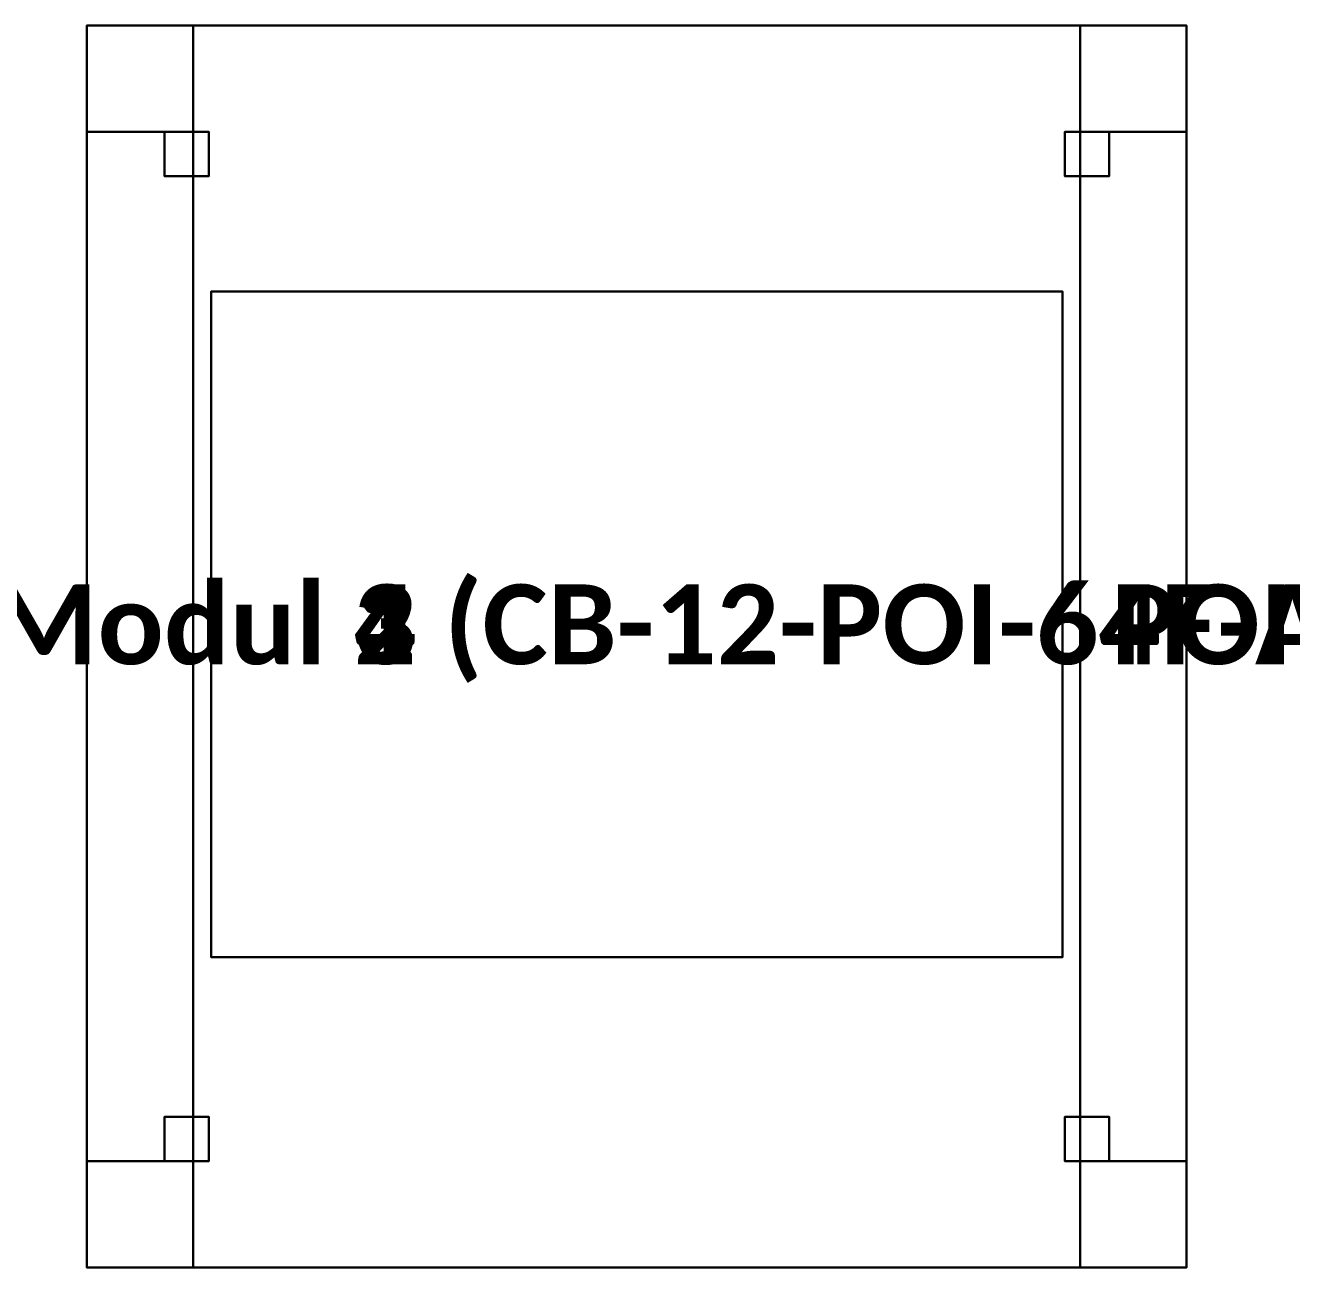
# Model space of a CAD drawing. Header units: metres. Extents: x -25 to 25, y -60.4 to 35.
# Drawn here: x 14.055 to 14.769, y -60.22 to -59.52 of the extents above; entities that cross this region are included whole.
import ezdxf
from ezdxf.enums import TextEntityAlignment as Align

# ---------------------------------------------------------------- set-up
doc = ezdxf.new("R2010")
doc.units = ezdxf.units.M
doc.layers.add('EKP_POI_MODULLERI', color=40, linetype='CONTINUOUS')
doc.layers.add('EKP_POI_TASIYICI_SASE', color=30, linetype='CONTINUOUS')
doc.styles.get("Standard").update_dxf_attribs({"font": 'calibrib.ttf'})

msp = doc.modelspace()

# ---------------------------------------------------------------- linework, layer by layer
at = {"layer": 'EKP_POI_MODULLERI'}
for p, q in [((14.64, -59.67, 18.2795), (14.16, -59.67, 18.2795)), ((14.16, -59.67, 18.2795), (14.16, -60.045, 18.2795)), ((14.64, -59.67, 18.5435), (14.16, -59.67, 18.5435)), ((14.16, -59.67, 18.5435), (14.16, -60.045, 18.5435)), ((14.16, -59.67, 18.2795), (14.16, -59.67, 18.5435)), ((14.64, -59.67, 18.5945), (14.16, -59.67, 18.5945)), ((14.16, -59.67, 18.5945), (14.16, -60.045, 18.5945)), ((14.64, -59.67, 18.8585), (14.16, -59.67, 18.8585)), ((14.16, -59.67, 18.8585), (14.16, -60.045, 18.8585)), ((14.16, -59.67, 18.5945), (14.16, -59.67, 18.8585)), ((14.64, -59.67, 18.9095), (14.16, -59.67, 18.9095)), ((14.16, -59.67, 18.9095), (14.16, -60.045, 18.9095)), ((14.64, -59.67, 19.1735), (14.16, -59.67, 19.1735)), ((14.16, -59.67, 19.1735), (14.16, -60.045, 19.1735)), ((14.16, -59.67, 18.9095), (14.16, -59.67, 19.1735)), ((14.64, -59.67, 19.2245), (14.16, -59.67, 19.2245)), ((14.16, -59.67, 19.2245), (14.16, -60.045, 19.2245)), ((14.64, -59.67, 19.4885), (14.16, -59.67, 19.4885)), ((14.16, -59.67, 19.4885), (14.16, -60.045, 19.4885)), ((14.16, -59.67, 19.2245), (14.16, -59.67, 19.4885)), ((14.64, -60.045, 18.2795), (14.64, -59.67, 18.2795)), ((14.64, -60.045, 18.5435), (14.64, -59.67, 18.5435)), ((14.64, -59.67, 18.2795), (14.64, -59.67, 18.5435)), ((14.64, -60.045, 18.5945), (14.64, -59.67, 18.5945)), ((14.64, -60.045, 18.8585), (14.64, -59.67, 18.8585)), ((14.64, -59.67, 18.5945), (14.64, -59.67, 18.8585)), ((14.64, -60.045, 18.9095), (14.64, -59.67, 18.9095)), ((14.64, -60.045, 19.1735), (14.64, -59.67, 19.1735)), ((14.64, -59.67, 18.9095), (14.64, -59.67, 19.1735)), ((14.64, -60.045, 19.2245), (14.64, -59.67, 19.2245)), ((14.64, -60.045, 19.4885), (14.64, -59.67, 19.4885)), ((14.64, -59.67, 19.2245), (14.64, -59.67, 19.4885)), ((14.16, -60.045, 18.2795), (14.64, -60.045, 18.2795)), ((14.16, -60.045, 18.5435), (14.64, -60.045, 18.5435)), ((14.16, -60.045, 18.2795), (14.16, -60.045, 18.5435)), ((14.16, -60.045, 18.5945), (14.64, -60.045, 18.5945)), ((14.16, -60.045, 18.8585), (14.64, -60.045, 18.8585)), ((14.16, -60.045, 18.5945), (14.16, -60.045, 18.8585)), ((14.16, -60.045, 18.9095), (14.64, -60.045, 18.9095)), ((14.16, -60.045, 19.1735), (14.64, -60.045, 19.1735)), ((14.16, -60.045, 18.9095), (14.16, -60.045, 19.1735)), ((14.16, -60.045, 19.2245), (14.64, -60.045, 19.2245)), ((14.16, -60.045, 19.4885), (14.64, -60.045, 19.4885)), ((14.16, -60.045, 19.2245), (14.16, -60.045, 19.4885)), ((14.64, -60.045, 18.2795), (14.64, -60.045, 18.5435)), ((14.64, -60.045, 18.5945), (14.64, -60.045, 18.8585)), ((14.64, -60.045, 18.9095), (14.64, -60.045, 19.1735)), ((14.64, -60.045, 19.2245), (14.64, -60.045, 19.4885))]:
    msp.add_line(p, q, dxfattribs=at)
for points in [[(14.16, -60.045, 18.2795), (14.64, -60.045, 18.2795), (14.64, -59.67, 18.2795), (14.16, -59.67, 18.2795)], [(14.16, -60.045, 18.5435), (14.64, -60.045, 18.5435), (14.64, -59.67, 18.5435), (14.16, -59.67, 18.5435)], [(14.16, -59.67, 18.2795), (14.64, -59.67, 18.2795), (14.64, -59.67, 18.5435), (14.16, -59.67, 18.5435)], [(14.16, -60.045, 18.2795), (14.16, -59.67, 18.2795), (14.16, -59.67, 18.5435), (14.16, -60.045, 18.5435)], [(14.16, -60.045, 18.5945), (14.64, -60.045, 18.5945), (14.64, -59.67, 18.5945), (14.16, -59.67, 18.5945)], [(14.16, -60.045, 18.8585), (14.64, -60.045, 18.8585), (14.64, -59.67, 18.8585), (14.16, -59.67, 18.8585)], [(14.16, -59.67, 18.5945), (14.64, -59.67, 18.5945), (14.64, -59.67, 18.8585), (14.16, -59.67, 18.8585)], [(14.16, -60.045, 18.5945), (14.16, -59.67, 18.5945), (14.16, -59.67, 18.8585), (14.16, -60.045, 18.8585)], [(14.16, -60.045, 18.9095), (14.64, -60.045, 18.9095), (14.64, -59.67, 18.9095), (14.16, -59.67, 18.9095)], [(14.16, -60.045, 19.1735), (14.64, -60.045, 19.1735), (14.64, -59.67, 19.1735), (14.16, -59.67, 19.1735)], [(14.16, -59.67, 18.9095), (14.64, -59.67, 18.9095), (14.64, -59.67, 19.1735), (14.16, -59.67, 19.1735)], [(14.16, -60.045, 18.9095), (14.16, -59.67, 18.9095), (14.16, -59.67, 19.1735), (14.16, -60.045, 19.1735)], [(14.16, -60.045, 19.2245), (14.64, -60.045, 19.2245), (14.64, -59.67, 19.2245), (14.16, -59.67, 19.2245)], [(14.16, -60.045, 19.4885), (14.64, -60.045, 19.4885), (14.64, -59.67, 19.4885), (14.16, -59.67, 19.4885)], [(14.16, -59.67, 19.2245), (14.64, -59.67, 19.2245), (14.64, -59.67, 19.4885), (14.16, -59.67, 19.4885)], [(14.16, -60.045, 19.2245), (14.16, -59.67, 19.2245), (14.16, -59.67, 19.4885), (14.16, -60.045, 19.4885)], [(14.64, -60.045, 18.2795), (14.64, -59.67, 18.2795), (14.64, -59.67, 18.5435), (14.64, -60.045, 18.5435)], [(14.64, -60.045, 18.5945), (14.64, -59.67, 18.5945), (14.64, -59.67, 18.8585), (14.64, -60.045, 18.8585)], [(14.64, -60.045, 18.9095), (14.64, -59.67, 18.9095), (14.64, -59.67, 19.1735), (14.64, -60.045, 19.1735)], [(14.64, -60.045, 19.2245), (14.64, -59.67, 19.2245), (14.64, -59.67, 19.4885), (14.64, -60.045, 19.4885)], [(14.16, -60.045, 18.2795), (14.64, -60.045, 18.2795), (14.64, -60.045, 18.5435), (14.16, -60.045, 18.5435)], [(14.16, -60.045, 18.5945), (14.64, -60.045, 18.5945), (14.64, -60.045, 18.8585), (14.16, -60.045, 18.8585)], [(14.16, -60.045, 18.9095), (14.64, -60.045, 18.9095), (14.64, -60.045, 19.1735), (14.16, -60.045, 19.1735)], [(14.16, -60.045, 19.2245), (14.64, -60.045, 19.2245), (14.64, -60.045, 19.4885), (14.16, -60.045, 19.4885)]]:
    msp.add_3dface(points, dxfattribs=at)
at = {"layer": 'EKP_POI_TASIYICI_SASE'}
for p, q in [((14.71, -59.52, 18.121), (14.09, -59.52, 18.121)), ((14.09, -59.52, 18.121), (14.09, -60.22, 18.121)), ((14.71, -59.52, 18.221), (14.09, -59.52, 18.221)), ((14.09, -59.52, 18.221), (14.09, -60.22, 18.221)), ((14.09, -59.52, 18.121), (14.09, -59.52, 18.221)), ((14.15, -59.52, 18.221), (14.09, -59.52, 18.221)), ((14.09, -59.52, 18.221), (14.09, -59.58, 18.221)), ((14.15, -59.52, 19.541), (14.09, -59.52, 19.541)), ((14.09, -59.52, 19.541), (14.09, -59.58, 19.541)), ((14.09, -59.52, 18.221), (14.09, -59.52, 19.541)), ((14.71, -59.52, 19.541), (14.09, -59.52, 19.541)), ((14.09, -59.52, 19.541), (14.09, -60.22, 19.541)), ((14.71, -59.52, 19.601), (14.09, -59.52, 19.601)), ((14.09, -59.52, 19.601), (14.09, -60.22, 19.601)), ((14.09, -59.52, 19.541), (14.09, -59.52, 19.601)), ((14.15, -59.58, 18.221), (14.15, -59.52, 18.221)), ((14.15, -59.58, 19.541), (14.15, -59.52, 19.541)), ((14.15, -59.52, 18.221), (14.15, -59.52, 19.541)), ((14.71, -59.52, 18.221), (14.65, -59.52, 18.221)), ((14.65, -59.52, 18.221), (14.65, -59.58, 18.221)), ((14.71, -59.52, 19.541), (14.65, -59.52, 19.541)), ((14.65, -59.52, 19.541), (14.65, -59.58, 19.541)), ((14.65, -59.52, 18.221), (14.65, -59.52, 19.541)), ((14.71, -60.22, 18.121), (14.71, -59.52, 18.121)), ((14.71, -60.22, 18.221), (14.71, -59.52, 18.221)), ((14.71, -59.52, 18.121), (14.71, -59.52, 18.221)), ((14.71, -59.58, 18.221), (14.71, -59.52, 18.221)), ((14.71, -59.58, 19.541), (14.71, -59.52, 19.541)), ((14.71, -59.52, 18.221), (14.71, -59.52, 19.541)), ((14.71, -60.22, 19.541), (14.71, -59.52, 19.541)), ((14.71, -60.22, 19.601), (14.71, -59.52, 19.601)), ((14.71, -59.52, 19.541), (14.71, -59.52, 19.601)), ((14.09, -59.58, 18.221), (14.15, -59.58, 18.221)), ((14.09, -59.58, 19.541), (14.15, -59.58, 19.541)), ((14.09, -59.58, 18.221), (14.09, -59.58, 19.541)), ((14.15, -59.58, 18.261), (14.09, -59.58, 18.261)), ((14.09, -59.58, 18.261), (14.09, -60.16, 18.261)), ((14.15, -59.58, 18.301), (14.09, -59.58, 18.301)), ((14.09, -59.58, 18.301), (14.09, -60.16, 18.301)), ((14.09, -59.58, 18.261), (14.09, -59.58, 18.301)), ((14.15, -59.58, 18.861), (14.09, -59.58, 18.861)), ((14.09, -59.58, 18.861), (14.09, -60.16, 18.861)), ((14.15, -59.58, 18.901), (14.09, -59.58, 18.901)), ((14.09, -59.58, 18.901), (14.09, -60.16, 18.901)), ((14.09, -59.58, 18.861), (14.09, -59.58, 18.901)), ((14.15, -59.58, 19.481), (14.09, -59.58, 19.481)), ((14.09, -59.58, 19.481), (14.09, -60.16, 19.481)), ((14.15, -59.58, 19.521), (14.09, -59.58, 19.521)), ((14.09, -59.58, 19.521), (14.09, -60.16, 19.521)), ((14.09, -59.58, 19.481), (14.09, -59.58, 19.521)), ((14.1587, -59.58, 18.221), (14.1337, -59.58, 18.221)), ((14.1337, -59.58, 18.221), (14.1337, -59.605, 18.221)), ((14.1587, -59.58, 19.541), (14.1337, -59.58, 19.541)), ((14.1337, -59.58, 19.541), (14.1337, -59.605, 19.541)), ((14.1337, -59.58, 18.221), (14.1337, -59.58, 19.541)), ((14.15, -59.58, 18.221), (14.15, -59.58, 19.541)), ((14.15, -60.16, 18.261), (14.15, -59.58, 18.261)), ((14.15, -60.16, 18.301), (14.15, -59.58, 18.301)), ((14.15, -59.58, 18.261), (14.15, -59.58, 18.301)), ((14.15, -60.16, 18.861), (14.15, -59.58, 18.861)), ((14.15, -60.16, 18.901), (14.15, -59.58, 18.901)), ((14.15, -59.58, 18.861), (14.15, -59.58, 18.901)), ((14.15, -60.16, 19.481), (14.15, -59.58, 19.481)), ((14.15, -60.16, 19.521), (14.15, -59.58, 19.521)), ((14.15, -59.58, 19.481), (14.15, -59.58, 19.521)), ((14.1587, -59.605, 18.221), (14.1587, -59.58, 18.221)), ((14.1587, -59.605, 19.541), (14.1587, -59.58, 19.541)), ((14.1587, -59.58, 18.221), (14.1587, -59.58, 19.541)), ((14.6663, -59.58, 18.221), (14.6413, -59.58, 18.221)), ((14.6413, -59.58, 18.221), (14.6413, -59.605, 18.221)), ((14.6663, -59.58, 19.541), (14.6413, -59.58, 19.541)), ((14.6413, -59.58, 19.541), (14.6413, -59.605, 19.541)), ((14.6413, -59.58, 18.221), (14.6413, -59.58, 19.541)), ((14.65, -59.58, 18.221), (14.71, -59.58, 18.221)), ((14.65, -59.58, 19.541), (14.71, -59.58, 19.541)), ((14.65, -59.58, 18.221), (14.65, -59.58, 19.541)), ((14.71, -59.58, 18.261), (14.65, -59.58, 18.261)), ((14.65, -59.58, 18.261), (14.65, -60.16, 18.261)), ((14.71, -59.58, 18.301), (14.65, -59.58, 18.301)), ((14.65, -59.58, 18.301), (14.65, -60.16, 18.301)), ((14.65, -59.58, 18.261), (14.65, -59.58, 18.301)), ((14.71, -59.58, 18.861), (14.65, -59.58, 18.861)), ((14.65, -59.58, 18.861), (14.65, -60.16, 18.861)), ((14.71, -59.58, 18.901), (14.65, -59.58, 18.901)), ((14.65, -59.58, 18.901), (14.65, -60.16, 18.901)), ((14.65, -59.58, 18.861), (14.65, -59.58, 18.901)), ((14.71, -59.58, 19.481), (14.65, -59.58, 19.481)), ((14.65, -59.58, 19.481), (14.65, -60.16, 19.481)), ((14.71, -59.58, 19.521), (14.65, -59.58, 19.521)), ((14.65, -59.58, 19.521), (14.65, -60.16, 19.521)), ((14.65, -59.58, 19.481), (14.65, -59.58, 19.521)), ((14.6663, -59.605, 18.221), (14.6663, -59.58, 18.221)), ((14.6663, -59.605, 19.541), (14.6663, -59.58, 19.541)), ((14.6663, -59.58, 18.221), (14.6663, -59.58, 19.541)), ((14.71, -59.58, 18.221), (14.71, -59.58, 19.541)), ((14.71, -60.16, 18.261), (14.71, -59.58, 18.261)), ((14.71, -60.16, 18.301), (14.71, -59.58, 18.301)), ((14.71, -59.58, 18.261), (14.71, -59.58, 18.301)), ((14.71, -60.16, 18.861), (14.71, -59.58, 18.861)), ((14.71, -60.16, 18.901), (14.71, -59.58, 18.901)), ((14.71, -59.58, 18.861), (14.71, -59.58, 18.901)), ((14.71, -60.16, 19.481), (14.71, -59.58, 19.481)), ((14.71, -60.16, 19.521), (14.71, -59.58, 19.521)), ((14.71, -59.58, 19.481), (14.71, -59.58, 19.521)), ((14.1337, -59.605, 18.221), (14.1587, -59.605, 18.221)), ((14.1337, -59.605, 19.541), (14.1587, -59.605, 19.541)), ((14.1337, -59.605, 18.221), (14.1337, -59.605, 19.541)), ((14.1587, -59.605, 18.221), (14.1587, -59.605, 19.541)), ((14.6413, -59.605, 18.221), (14.6663, -59.605, 18.221)), ((14.6413, -59.605, 19.541), (14.6663, -59.605, 19.541)), ((14.6413, -59.605, 18.221), (14.6413, -59.605, 19.541)), ((14.6663, -59.605, 18.221), (14.6663, -59.605, 19.541)), ((14.1587, -60.135, 18.221), (14.1337, -60.135, 18.221)), ((14.1337, -60.135, 18.221), (14.1337, -60.16, 18.221)), ((14.1587, -60.135, 19.541), (14.1337, -60.135, 19.541)), ((14.1337, -60.135, 19.541), (14.1337, -60.16, 19.541)), ((14.1337, -60.135, 18.221), (14.1337, -60.135, 19.541)), ((14.1587, -60.16, 18.221), (14.1587, -60.135, 18.221)), ((14.1587, -60.16, 19.541), (14.1587, -60.135, 19.541)), ((14.1587, -60.135, 18.221), (14.1587, -60.135, 19.541)), ((14.6663, -60.135, 18.221), (14.6413, -60.135, 18.221)), ((14.6413, -60.135, 18.221), (14.6413, -60.16, 18.221)), ((14.6663, -60.135, 19.541), (14.6413, -60.135, 19.541)), ((14.6413, -60.135, 19.541), (14.6413, -60.16, 19.541)), ((14.6413, -60.135, 18.221), (14.6413, -60.135, 19.541)), ((14.6663, -60.16, 18.221), (14.6663, -60.135, 18.221)), ((14.6663, -60.16, 19.541), (14.6663, -60.135, 19.541)), ((14.6663, -60.135, 18.221), (14.6663, -60.135, 19.541)), ((14.15, -60.16, 18.221), (14.09, -60.16, 18.221)), ((14.09, -60.16, 18.221), (14.09, -60.22, 18.221)), ((14.15, -60.16, 19.541), (14.09, -60.16, 19.541)), ((14.09, -60.16, 19.541), (14.09, -60.22, 19.541)), ((14.09, -60.16, 18.221), (14.09, -60.16, 19.541)), ((14.09, -60.16, 18.261), (14.15, -60.16, 18.261)), ((14.09, -60.16, 18.301), (14.15, -60.16, 18.301)), ((14.09, -60.16, 18.261), (14.09, -60.16, 18.301)), ((14.09, -60.16, 18.861), (14.15, -60.16, 18.861)), ((14.09, -60.16, 18.901), (14.15, -60.16, 18.901)), ((14.09, -60.16, 18.861), (14.09, -60.16, 18.901)), ((14.09, -60.16, 19.481), (14.15, -60.16, 19.481)), ((14.09, -60.16, 19.521), (14.15, -60.16, 19.521)), ((14.09, -60.16, 19.481), (14.09, -60.16, 19.521)), ((14.1337, -60.16, 18.221), (14.1587, -60.16, 18.221)), ((14.1337, -60.16, 19.541), (14.1587, -60.16, 19.541)), ((14.1337, -60.16, 18.221), (14.1337, -60.16, 19.541)), ((14.15, -60.22, 18.221), (14.15, -60.16, 18.221)), ((14.15, -60.22, 19.541), (14.15, -60.16, 19.541)), ((14.15, -60.16, 18.221), (14.15, -60.16, 19.541)), ((14.15, -60.16, 18.261), (14.15, -60.16, 18.301)), ((14.15, -60.16, 18.861), (14.15, -60.16, 18.901)), ((14.15, -60.16, 19.481), (14.15, -60.16, 19.521)), ((14.1587, -60.16, 18.221), (14.1587, -60.16, 19.541)), ((14.6413, -60.16, 18.221), (14.6663, -60.16, 18.221)), ((14.6413, -60.16, 19.541), (14.6663, -60.16, 19.541)), ((14.6413, -60.16, 18.221), (14.6413, -60.16, 19.541)), ((14.71, -60.16, 18.221), (14.65, -60.16, 18.221)), ((14.65, -60.16, 18.221), (14.65, -60.22, 18.221)), ((14.71, -60.16, 19.541), (14.65, -60.16, 19.541)), ((14.65, -60.16, 19.541), (14.65, -60.22, 19.541)), ((14.65, -60.16, 18.221), (14.65, -60.16, 19.541)), ((14.65, -60.16, 18.261), (14.71, -60.16, 18.261)), ((14.65, -60.16, 18.301), (14.71, -60.16, 18.301)), ((14.65, -60.16, 18.261), (14.65, -60.16, 18.301)), ((14.65, -60.16, 18.861), (14.71, -60.16, 18.861)), ((14.65, -60.16, 18.901), (14.71, -60.16, 18.901)), ((14.65, -60.16, 18.861), (14.65, -60.16, 18.901)), ((14.65, -60.16, 19.481), (14.71, -60.16, 19.481)), ((14.65, -60.16, 19.521), (14.71, -60.16, 19.521)), ((14.65, -60.16, 19.481), (14.65, -60.16, 19.521)), ((14.6663, -60.16, 18.221), (14.6663, -60.16, 19.541)), ((14.71, -60.22, 18.221), (14.71, -60.16, 18.221)), ((14.71, -60.22, 19.541), (14.71, -60.16, 19.541)), ((14.71, -60.16, 18.221), (14.71, -60.16, 19.541)), ((14.71, -60.16, 18.261), (14.71, -60.16, 18.301)), ((14.71, -60.16, 18.861), (14.71, -60.16, 18.901)), ((14.71, -60.16, 19.481), (14.71, -60.16, 19.521)), ((14.09, -60.22, 18.121), (14.71, -60.22, 18.121)), ((14.09, -60.22, 18.221), (14.71, -60.22, 18.221)), ((14.09, -60.22, 18.121), (14.09, -60.22, 18.221)), ((14.09, -60.22, 18.221), (14.15, -60.22, 18.221)), ((14.09, -60.22, 19.541), (14.15, -60.22, 19.541)), ((14.09, -60.22, 18.221), (14.09, -60.22, 19.541)), ((14.09, -60.22, 19.541), (14.71, -60.22, 19.541)), ((14.09, -60.22, 19.601), (14.71, -60.22, 19.601)), ((14.09, -60.22, 19.541), (14.09, -60.22, 19.601)), ((14.15, -60.22, 18.221), (14.15, -60.22, 19.541)), ((14.65, -60.22, 18.221), (14.71, -60.22, 18.221)), ((14.65, -60.22, 19.541), (14.71, -60.22, 19.541)), ((14.65, -60.22, 18.221), (14.65, -60.22, 19.541)), ((14.71, -60.22, 18.121), (14.71, -60.22, 18.221)), ((14.71, -60.22, 18.221), (14.71, -60.22, 19.541)), ((14.71, -60.22, 19.541), (14.71, -60.22, 19.601))]:
    msp.add_line(p, q, dxfattribs=at)
for points in [[(14.09, -60.22, 18.121), (14.71, -60.22, 18.121), (14.71, -59.52, 18.121), (14.09, -59.52, 18.121)], [(14.09, -60.22, 18.221), (14.71, -60.22, 18.221), (14.71, -59.52, 18.221), (14.09, -59.52, 18.221)], [(14.09, -59.52, 18.121), (14.71, -59.52, 18.121), (14.71, -59.52, 18.221), (14.09, -59.52, 18.221)], [(14.09, -60.22, 18.121), (14.09, -59.52, 18.121), (14.09, -59.52, 18.221), (14.09, -60.22, 18.221)], [(14.09, -59.58, 18.221), (14.15, -59.58, 18.221), (14.15, -59.52, 18.221), (14.09, -59.52, 18.221)], [(14.09, -59.58, 19.541), (14.15, -59.58, 19.541), (14.15, -59.52, 19.541), (14.09, -59.52, 19.541)], [(14.09, -59.52, 18.221), (14.15, -59.52, 18.221), (14.15, -59.52, 19.541), (14.09, -59.52, 19.541)], [(14.09, -59.58, 18.221), (14.09, -59.52, 18.221), (14.09, -59.52, 19.541), (14.09, -59.58, 19.541)], [(14.09, -60.22, 19.541), (14.71, -60.22, 19.541), (14.71, -59.52, 19.541), (14.09, -59.52, 19.541)], [(14.09, -60.22, 19.601), (14.71, -60.22, 19.601), (14.71, -59.52, 19.601), (14.09, -59.52, 19.601)], [(14.09, -59.52, 19.541), (14.71, -59.52, 19.541), (14.71, -59.52, 19.601), (14.09, -59.52, 19.601)], [(14.09, -60.22, 19.541), (14.09, -59.52, 19.541), (14.09, -59.52, 19.601), (14.09, -60.22, 19.601)], [(14.15, -59.58, 18.221), (14.15, -59.52, 18.221), (14.15, -59.52, 19.541), (14.15, -59.58, 19.541)], [(14.65, -59.58, 18.221), (14.71, -59.58, 18.221), (14.71, -59.52, 18.221), (14.65, -59.52, 18.221)], [(14.65, -59.58, 19.541), (14.71, -59.58, 19.541), (14.71, -59.52, 19.541), (14.65, -59.52, 19.541)], [(14.65, -59.52, 18.221), (14.71, -59.52, 18.221), (14.71, -59.52, 19.541), (14.65, -59.52, 19.541)], [(14.65, -59.58, 18.221), (14.65, -59.52, 18.221), (14.65, -59.52, 19.541), (14.65, -59.58, 19.541)], [(14.71, -60.22, 18.121), (14.71, -59.52, 18.121), (14.71, -59.52, 18.221), (14.71, -60.22, 18.221)], [(14.71, -59.58, 18.221), (14.71, -59.52, 18.221), (14.71, -59.52, 19.541), (14.71, -59.58, 19.541)], [(14.71, -60.22, 19.541), (14.71, -59.52, 19.541), (14.71, -59.52, 19.601), (14.71, -60.22, 19.601)], [(14.09, -59.58, 18.221), (14.15, -59.58, 18.221), (14.15, -59.58, 19.541), (14.09, -59.58, 19.541)], [(14.09, -60.16, 18.261), (14.15, -60.16, 18.261), (14.15, -59.58, 18.261), (14.09, -59.58, 18.261)], [(14.09, -60.16, 18.301), (14.15, -60.16, 18.301), (14.15, -59.58, 18.301), (14.09, -59.58, 18.301)], [(14.09, -59.58, 18.261), (14.15, -59.58, 18.261), (14.15, -59.58, 18.301), (14.09, -59.58, 18.301)], [(14.09, -60.16, 18.261), (14.09, -59.58, 18.261), (14.09, -59.58, 18.301), (14.09, -60.16, 18.301)], [(14.09, -60.16, 18.861), (14.15, -60.16, 18.861), (14.15, -59.58, 18.861), (14.09, -59.58, 18.861)], [(14.09, -60.16, 18.901), (14.15, -60.16, 18.901), (14.15, -59.58, 18.901), (14.09, -59.58, 18.901)], [(14.09, -59.58, 18.861), (14.15, -59.58, 18.861), (14.15, -59.58, 18.901), (14.09, -59.58, 18.901)], [(14.09, -60.16, 18.861), (14.09, -59.58, 18.861), (14.09, -59.58, 18.901), (14.09, -60.16, 18.901)], [(14.09, -60.16, 19.481), (14.15, -60.16, 19.481), (14.15, -59.58, 19.481), (14.09, -59.58, 19.481)], [(14.09, -60.16, 19.521), (14.15, -60.16, 19.521), (14.15, -59.58, 19.521), (14.09, -59.58, 19.521)], [(14.09, -59.58, 19.481), (14.15, -59.58, 19.481), (14.15, -59.58, 19.521), (14.09, -59.58, 19.521)], [(14.09, -60.16, 19.481), (14.09, -59.58, 19.481), (14.09, -59.58, 19.521), (14.09, -60.16, 19.521)], [(14.1337, -59.605, 18.221), (14.1587, -59.605, 18.221), (14.1587, -59.58, 18.221), (14.1337, -59.58, 18.221)], [(14.1337, -59.605, 19.541), (14.1587, -59.605, 19.541), (14.1587, -59.58, 19.541), (14.1337, -59.58, 19.541)], [(14.1337, -59.58, 18.221), (14.1587, -59.58, 18.221), (14.1587, -59.58, 19.541), (14.1337, -59.58, 19.541)], [(14.1337, -59.605, 18.221), (14.1337, -59.58, 18.221), (14.1337, -59.58, 19.541), (14.1337, -59.605, 19.541)], [(14.15, -60.16, 18.261), (14.15, -59.58, 18.261), (14.15, -59.58, 18.301), (14.15, -60.16, 18.301)], [(14.15, -60.16, 18.861), (14.15, -59.58, 18.861), (14.15, -59.58, 18.901), (14.15, -60.16, 18.901)], [(14.15, -60.16, 19.481), (14.15, -59.58, 19.481), (14.15, -59.58, 19.521), (14.15, -60.16, 19.521)], [(14.1587, -59.605, 18.221), (14.1587, -59.58, 18.221), (14.1587, -59.58, 19.541), (14.1587, -59.605, 19.541)], [(14.6413, -59.605, 18.221), (14.6663, -59.605, 18.221), (14.6663, -59.58, 18.221), (14.6413, -59.58, 18.221)], [(14.6413, -59.605, 19.541), (14.6663, -59.605, 19.541), (14.6663, -59.58, 19.541), (14.6413, -59.58, 19.541)], [(14.6413, -59.58, 18.221), (14.6663, -59.58, 18.221), (14.6663, -59.58, 19.541), (14.6413, -59.58, 19.541)], [(14.6413, -59.605, 18.221), (14.6413, -59.58, 18.221), (14.6413, -59.58, 19.541), (14.6413, -59.605, 19.541)], [(14.65, -59.58, 18.221), (14.71, -59.58, 18.221), (14.71, -59.58, 19.541), (14.65, -59.58, 19.541)], [(14.65, -60.16, 18.261), (14.71, -60.16, 18.261), (14.71, -59.58, 18.261), (14.65, -59.58, 18.261)], [(14.65, -60.16, 18.301), (14.71, -60.16, 18.301), (14.71, -59.58, 18.301), (14.65, -59.58, 18.301)], [(14.65, -59.58, 18.261), (14.71, -59.58, 18.261), (14.71, -59.58, 18.301), (14.65, -59.58, 18.301)], [(14.65, -60.16, 18.261), (14.65, -59.58, 18.261), (14.65, -59.58, 18.301), (14.65, -60.16, 18.301)], [(14.65, -60.16, 18.861), (14.71, -60.16, 18.861), (14.71, -59.58, 18.861), (14.65, -59.58, 18.861)], [(14.65, -60.16, 18.901), (14.71, -60.16, 18.901), (14.71, -59.58, 18.901), (14.65, -59.58, 18.901)], [(14.65, -59.58, 18.861), (14.71, -59.58, 18.861), (14.71, -59.58, 18.901), (14.65, -59.58, 18.901)], [(14.65, -60.16, 18.861), (14.65, -59.58, 18.861), (14.65, -59.58, 18.901), (14.65, -60.16, 18.901)], [(14.65, -60.16, 19.481), (14.71, -60.16, 19.481), (14.71, -59.58, 19.481), (14.65, -59.58, 19.481)], [(14.65, -60.16, 19.521), (14.71, -60.16, 19.521), (14.71, -59.58, 19.521), (14.65, -59.58, 19.521)], [(14.65, -59.58, 19.481), (14.71, -59.58, 19.481), (14.71, -59.58, 19.521), (14.65, -59.58, 19.521)], [(14.65, -60.16, 19.481), (14.65, -59.58, 19.481), (14.65, -59.58, 19.521), (14.65, -60.16, 19.521)], [(14.6663, -59.605, 18.221), (14.6663, -59.58, 18.221), (14.6663, -59.58, 19.541), (14.6663, -59.605, 19.541)], [(14.71, -60.16, 18.261), (14.71, -59.58, 18.261), (14.71, -59.58, 18.301), (14.71, -60.16, 18.301)], [(14.71, -60.16, 18.861), (14.71, -59.58, 18.861), (14.71, -59.58, 18.901), (14.71, -60.16, 18.901)], [(14.71, -60.16, 19.481), (14.71, -59.58, 19.481), (14.71, -59.58, 19.521), (14.71, -60.16, 19.521)], [(14.1337, -59.605, 18.221), (14.1587, -59.605, 18.221), (14.1587, -59.605, 19.541), (14.1337, -59.605, 19.541)], [(14.6413, -59.605, 18.221), (14.6663, -59.605, 18.221), (14.6663, -59.605, 19.541), (14.6413, -59.605, 19.541)], [(14.1337, -60.16, 18.221), (14.1587, -60.16, 18.221), (14.1587, -60.135, 18.221), (14.1337, -60.135, 18.221)], [(14.1337, -60.16, 19.541), (14.1587, -60.16, 19.541), (14.1587, -60.135, 19.541), (14.1337, -60.135, 19.541)], [(14.1337, -60.135, 18.221), (14.1587, -60.135, 18.221), (14.1587, -60.135, 19.541), (14.1337, -60.135, 19.541)], [(14.1337, -60.16, 18.221), (14.1337, -60.135, 18.221), (14.1337, -60.135, 19.541), (14.1337, -60.16, 19.541)], [(14.1587, -60.16, 18.221), (14.1587, -60.135, 18.221), (14.1587, -60.135, 19.541), (14.1587, -60.16, 19.541)], [(14.6413, -60.16, 18.221), (14.6663, -60.16, 18.221), (14.6663, -60.135, 18.221), (14.6413, -60.135, 18.221)], [(14.6413, -60.16, 19.541), (14.6663, -60.16, 19.541), (14.6663, -60.135, 19.541), (14.6413, -60.135, 19.541)], [(14.6413, -60.135, 18.221), (14.6663, -60.135, 18.221), (14.6663, -60.135, 19.541), (14.6413, -60.135, 19.541)], [(14.6413, -60.16, 18.221), (14.6413, -60.135, 18.221), (14.6413, -60.135, 19.541), (14.6413, -60.16, 19.541)], [(14.6663, -60.16, 18.221), (14.6663, -60.135, 18.221), (14.6663, -60.135, 19.541), (14.6663, -60.16, 19.541)], [(14.09, -60.22, 18.221), (14.15, -60.22, 18.221), (14.15, -60.16, 18.221), (14.09, -60.16, 18.221)], [(14.09, -60.22, 19.541), (14.15, -60.22, 19.541), (14.15, -60.16, 19.541), (14.09, -60.16, 19.541)], [(14.09, -60.16, 18.221), (14.15, -60.16, 18.221), (14.15, -60.16, 19.541), (14.09, -60.16, 19.541)], [(14.09, -60.22, 18.221), (14.09, -60.16, 18.221), (14.09, -60.16, 19.541), (14.09, -60.22, 19.541)], [(14.09, -60.16, 18.261), (14.15, -60.16, 18.261), (14.15, -60.16, 18.301), (14.09, -60.16, 18.301)], [(14.09, -60.16, 18.861), (14.15, -60.16, 18.861), (14.15, -60.16, 18.901), (14.09, -60.16, 18.901)], [(14.09, -60.16, 19.481), (14.15, -60.16, 19.481), (14.15, -60.16, 19.521), (14.09, -60.16, 19.521)], [(14.1337, -60.16, 18.221), (14.1587, -60.16, 18.221), (14.1587, -60.16, 19.541), (14.1337, -60.16, 19.541)], [(14.15, -60.22, 18.221), (14.15, -60.16, 18.221), (14.15, -60.16, 19.541), (14.15, -60.22, 19.541)], [(14.6413, -60.16, 18.221), (14.6663, -60.16, 18.221), (14.6663, -60.16, 19.541), (14.6413, -60.16, 19.541)], [(14.65, -60.22, 18.221), (14.71, -60.22, 18.221), (14.71, -60.16, 18.221), (14.65, -60.16, 18.221)], [(14.65, -60.22, 19.541), (14.71, -60.22, 19.541), (14.71, -60.16, 19.541), (14.65, -60.16, 19.541)], [(14.65, -60.16, 18.221), (14.71, -60.16, 18.221), (14.71, -60.16, 19.541), (14.65, -60.16, 19.541)], [(14.65, -60.22, 18.221), (14.65, -60.16, 18.221), (14.65, -60.16, 19.541), (14.65, -60.22, 19.541)], [(14.65, -60.16, 18.261), (14.71, -60.16, 18.261), (14.71, -60.16, 18.301), (14.65, -60.16, 18.301)], [(14.65, -60.16, 18.861), (14.71, -60.16, 18.861), (14.71, -60.16, 18.901), (14.65, -60.16, 18.901)], [(14.65, -60.16, 19.481), (14.71, -60.16, 19.481), (14.71, -60.16, 19.521), (14.65, -60.16, 19.521)], [(14.71, -60.22, 18.221), (14.71, -60.16, 18.221), (14.71, -60.16, 19.541), (14.71, -60.22, 19.541)], [(14.09, -60.22, 18.121), (14.71, -60.22, 18.121), (14.71, -60.22, 18.221), (14.09, -60.22, 18.221)], [(14.09, -60.22, 18.221), (14.15, -60.22, 18.221), (14.15, -60.22, 19.541), (14.09, -60.22, 19.541)], [(14.09, -60.22, 19.541), (14.71, -60.22, 19.541), (14.71, -60.22, 19.601), (14.09, -60.22, 19.601)], [(14.65, -60.22, 18.221), (14.71, -60.22, 18.221), (14.71, -60.22, 19.541), (14.65, -60.22, 19.541)]]:
    msp.add_3dface(points, dxfattribs=at)

# ---------------------------------------------------------------- texts
at = {"layer": 'EKP_POI_MODULLERI'}
for s, p in [('POI Modul 1 (CB-12-POI-64F-A12)', (14.4, -59.8575)), ('POI Modul 2 (CB-12-POI-64F-A12)', (14.4, -59.8575)), ('POI Modul 3 (CB-12-POI-64F-A12)', (14.4, -59.8575)), ('POI Modul 4 (CB-12-POI-64F-A12)', (14.4, -59.8575)), ('POI Modul 1 (CB-12-POI-64F-A12)', (15.15, -59.8575)), ('POI Modul 2 (CB-12-POI-64F-A12)', (15.15, -59.8575)), ('POI Modul 3 (CB-12-POI-64F-A12)', (15.15, -59.8575)), ('POI Modul 4 (CB-12-POI-64F-A12)', (15.15, -59.8575))]:
    msp.add_text(s, height=0.045, dxfattribs=at).set_placement(p, align=Align.MIDDLE_CENTER)

doc.saveas('drawing.dxf')
